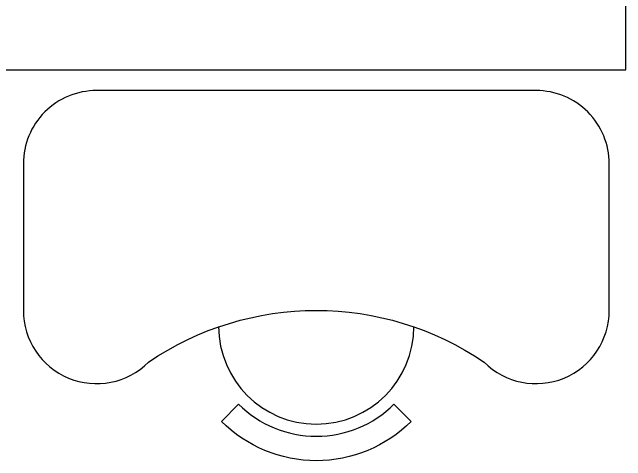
# Model space of a CAD drawing. Header units: inches. Extents: x 105.6 to 147.4, y 37.5 to 62.2.
# Drawn here: x 109.109 to 110.365, y 45.962 to 46.88 of the extents above; entities that cross this region are included whole.
import ezdxf

# ---------------------------------------------------------------- set-up
doc = ezdxf.new("R2010")
doc.units = ezdxf.units.IN
doc.header["$MEASUREMENT"] = 0
doc.layers.add('Paredes', color=5, linetype='Continuous')

msp = doc.modelspace()

# ---------------------------------------------------------------- linework, layer by layer
at = {"color": 1, "linetype": 'ByBlock'}
for points in [[(109.1318, 46.2697, 0.668179), (109.3879, 46.1636, -0.308391), (110.0757, 46.1636, 0.668179), (110.3318, 46.2697), (110.3318, 46.5697, 0.414214), (110.1818, 46.7197), (109.2818, 46.7197, 0.414214), (109.1318, 46.5697)], [(109.1318, 46.2697, 0.668179), (109.3879, 46.1636, -0.308391), (110.0757, 46.1636, 0.668179), (110.3318, 46.2697), (110.3318, 46.5697, 0.414214), (110.1818, 46.7197), (109.2818, 46.7197, 0.414214), (109.1318, 46.5697)], [(109.8909, 46.0778), (109.9263, 46.0425, -0.414214), (109.5374, 46.0425), (109.5727, 46.0778, 0.414214)], [(109.8909, 46.0778), (109.9263, 46.0425, -0.414214), (109.5374, 46.0425), (109.5727, 46.0778, 0.414214)]]:
    msp.add_lwpolyline(points, format="xyb", close=True, dxfattribs=at)
msp.add_arc((109.7318, 46.2369), 0.2, 180, 0, dxfattribs=at)
msp.add_arc((109.7318, 46.2369), 0.2, 180, 0, dxfattribs=at)
at = {"layer": 'Paredes', "color": 5}
for p, q in [((110.3655, 46.7624), (110.3655, 46.9124)), ((110.3655, 46.7624), (110.3655, 46.9124)), ((108.4363, 46.7624), (110.3655, 46.7624)), ((108.4363, 46.7624), (110.3655, 46.7624))]:
    msp.add_line(p, q, dxfattribs=at)

doc.saveas('drawing.dxf')
